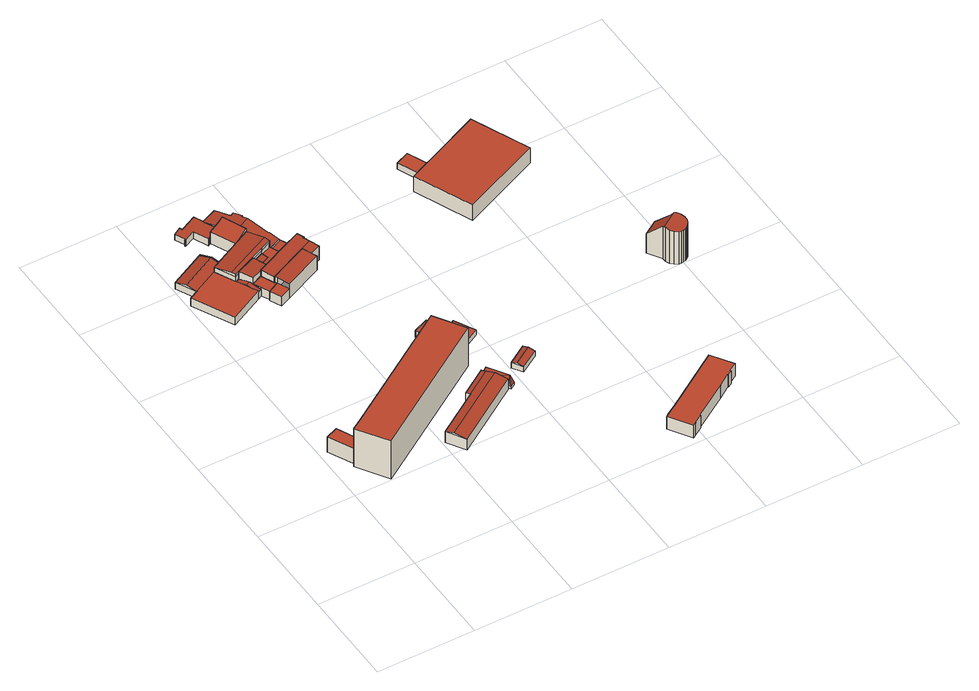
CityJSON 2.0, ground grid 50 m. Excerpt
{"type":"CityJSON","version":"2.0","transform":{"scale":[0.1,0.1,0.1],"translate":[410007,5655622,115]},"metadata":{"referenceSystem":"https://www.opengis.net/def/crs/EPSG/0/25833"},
"CityObjects":{
"building1":{"type":"Building","attributes":{"Dachtyp_tdc":"tdcPolyFlatRoof","Gemeindeschluessel":14612000,"Dachneigung":0,"QualitaetDacherkennung":78,"Geometrietyp2DReferenz":"3000","measuredHeight":9.11,"function":"31001_2000","roofType":"1000"},"geometry":[{"type":"Solid","lod":"2","boundaries":[[[[0,1,2,3]],[[1,4,5,2]],[[4,6,7,5]],[[6,0,3,7]],[[6,4,1,0]],[[3,2,5,7]]]],"semantics":{"surfaces":[{"type":"WallSurface"},{"type":"RoofSurface"},{"type":"GroundSurface"}],"values":[[0,0,0,0,1,2]]}}]},
"building2":{"type":"Building","attributes":{"Dachtyp_tdc":"tdcPolyFlatRoof","Gemeindeschluessel":14612000,"Dachneigung":0,"QualitaetDacherkennung":42,"Geometrietyp2DReferenz":"3000","measuredHeight":22.91,"function":"31001_2000","roofType":"1000"},"geometry":[{"type":"Solid","lod":"2","boundaries":[[[[8,9,10,11]],[[9,12,13,10]],[[12,14,15,13]],[[14,16,17,15]],[[16,18,19,17]],[[18,8,11,19]],[[18,16,14,12,9,8]],[[11,10,13,15,17,19]]]],"semantics":{"surfaces":[{"type":"WallSurface"},{"type":"RoofSurface"},{"type":"GroundSurface"}],"values":[[0,0,0,0,0,0,1,2]]}}]},
"building3":{"type":"Building","attributes":{"Gemeindeschluessel":14612000,"Geometrietyp2DReferenz":"3000","function":"31001_2000","roofType":"9999"},"children":["building3-1","building3-2","building3-3","building3-4"]},
"building3-1":{"type":"BuildingPart","attributes":{"Dachtyp_tdc":"tdcGableRoof","Dachneigung":14.62,"QualitaetDacherkennung":64,"Geometrietyp2DReferenz":"3000","measuredHeight":5.52,"roofType":"3100"},"parents":["building3"],"geometry":[{"type":"MultiSurface","lod":"2","boundaries":[[[20,21,22,23,24]],[[25,24,23,26,27]],[[28,20,24,25]],[[27,26,29]],[[30,31,32,33,34]],[[28,25,32,31]],[[25,27,33,32]],[[27,29,34,33]],[[29,35,30,34]],[[29,26,23,22,36,35]]],"semantics":{"surfaces":[{"type":"RoofSurface"},{"type":"WallSurface"},{"type":"GroundSurface"}],"values":[0,1,1,1,2,1,1,1,1,0]}}]},
"building3-2":{"type":"BuildingPart","attributes":{"Dachtyp_tdc":"tdcPolyFlatRoof","Dachneigung":0,"QualitaetDacherkennung":24,"Geometrietyp2DReferenz":"3000","measuredHeight":4.77,"roofType":"1000"},"parents":["building3"],"geometry":[{"type":"MultiSurface","lod":"2","boundaries":[[[37,38,39,40]],[[38,41,42,43,44,39]],[[45,46,20,28,31,47,48,49]],[[50,51,52,30,35]],[[51,37,40,52]],[[51,50,36,21,46,45,41,38,37]],[[40,39,44,47,31,30,52]]],"semantics":{"surfaces":[{"type":"WallSurface"},{"type":"RoofSurface"},{"type":"GroundSurface"}],"values":[0,0,0,0,0,1,2]}}]},
"building3-3":{"type":"BuildingPart","attributes":{"Dachtyp_tdc":"tdcGableRoof","Dachneigung":14.85,"QualitaetDacherkennung":87,"Geometrietyp2DReferenz":"3000","measuredHeight":5.53,"roofType":"3100"},"parents":["building3"],"geometry":[{"type":"MultiSurface","lod":"2","boundaries":[[[53,54,55,56]],[[54,48,47,55]],[[43,57,58,44]],[[57,59,60,58]],[[57,61,62,63,59]],[[49,64,65,62,61,42]],[[43,42,61,57]],[[53,65,64,54]],[[54,64,49,48]],[[60,56,55,47,44,58]]],"semantics":{"surfaces":[{"type":"WallSurface"},{"type":"RoofSurface"},{"type":"GroundSurface"}],"values":[0,0,0,0,1,1,0,0,0,2]}}]},
"building3-4":{"type":"BuildingPart","attributes":{"Dachtyp_tdc":"tdcGableRoof","Dachneigung":15.03,"QualitaetDacherkennung":32,"Geometrietyp2DReferenz":"3000","measuredHeight":5.63,"roofType":"3100"},"parents":["building3"],"geometry":[{"type":"MultiSurface","lod":"2","boundaries":[[[66,67,68,60,59]],[[67,69,70,68]],[[69,65,53,56,70]],[[69,67,71]],[[67,66,72,71]],[[65,69,71,72]],[[60,68,70,56]]],"semantics":{"surfaces":[{"type":"WallSurface"},{"type":"RoofSurface"},{"type":"GroundSurface"}],"values":[0,0,0,0,1,1,2]}}]},
"building4":{"type":"Building","attributes":{"Dachtyp_tdc":"tdcPolyFlatRoof","Gemeindeschluessel":14612000,"Dachneigung":0,"QualitaetDacherkennung":76,"Geometrietyp2DReferenz":"3000","measuredHeight":5.13,"function":"31001_2000","roofType":"1000"},"geometry":[{"type":"Solid","lod":"2","boundaries":[[[[73,74,75,33]],[[74,76,77,75]],[[76,78,79,77]],[[78,80,81,79]],[[80,82,83,81]],[[82,84,34,83]],[[84,73,33,34]],[[84,82,80,78,76,74,73]],[[33,75,77,79,81,83,34]]]],"semantics":{"surfaces":[{"type":"WallSurface"},{"type":"RoofSurface"},{"type":"GroundSurface"}],"values":[[0,0,0,0,0,0,0,1,2]]}}]},
"building5":{"type":"Building","attributes":{"Gemeindeschluessel":14612000,"Geometrietyp2DReferenz":"3000","function":"31001_2000","roofType":"9999"},"children":["building5-1","building5-2"]},
"building5-1":{"type":"BuildingPart","attributes":{"Dachtyp_tdc":"tdcGableRoof","Dachneigung":11.63,"QualitaetDacherkennung":90,"Geometrietyp2DReferenz":"3000","measuredHeight":7.63,"roofType":"3100"},"parents":["building5"],"geometry":[{"type":"MultiSurface","lod":"2","boundaries":[[[85,86,87,88]],[[86,89,90,91,87]],[[92,93,94,95,96]],[[93,85,88,94]],[[93,97,98,85]],[[89,86,98,97,92]],[[92,97,93]],[[85,98,86]],[[88,87,91,95,94]]],"semantics":{"surfaces":[{"type":"WallSurface"},{"type":"RoofSurface"},{"type":"GroundSurface"}],"values":[0,0,0,0,1,1,0,0,2]}}]},
"building5-2":{"type":"BuildingPart","attributes":{"Dachtyp_tdc":"tdcPolyFlatRoof","Dachneigung":10.89,"QualitaetDacherkennung":74,"Geometrietyp2DReferenz":"3000","measuredHeight":6.76,"roofType":"2100"},"parents":["building5"],"geometry":[{"type":"MultiSurface","lod":"2","boundaries":[[[90,99,100,91]],[[99,101,102,100]],[[101,96,95,102]],[[96,101,99,90]],[[91,100,102,95]]],"semantics":{"surfaces":[{"type":"WallSurface"},{"type":"RoofSurface"},{"type":"GroundSurface"}],"values":[0,0,0,1,2]}}]},
"building6":{"type":"Building","attributes":{"Gemeindeschluessel":14612000,"Geometrietyp2DReferenz":"3000","function":"31001_2000","roofType":"9999"},"children":["building6-1","building6-2"]},
"building6-1":{"type":"BuildingPart","attributes":{"Dachtyp_tdc":"tdcPolyFlatRoof","Dachneigung":3.12,"QualitaetDacherkennung":56,"Geometrietyp2DReferenz":"3000","measuredHeight":9.1,"roofType":"2100"},"parents":["building6"],"geometry":[{"type":"MultiSurface","lod":"2","boundaries":[[[103,104,105,106,107]],[[108,109,110,111,112]],[[109,113,114,110]],[[113,115,116,114]],[[115,103,107,116]],[[115,113,109,108,104,103]],[[107,106,111,110,114,116]]],"semantics":{"surfaces":[{"type":"WallSurface"},{"type":"RoofSurface"},{"type":"GroundSurface"}],"values":[0,0,0,0,0,1,2]}}]},
"building6-2":{"type":"BuildingPart","attributes":{"Dachtyp_tdc":"tdcPolyFlatRoof","Dachneigung":8.53,"QualitaetDacherkennung":50,"Geometrietyp2DReferenz":"3000","measuredHeight":5.96,"roofType":"2100"},"parents":["building6"],"geometry":[{"type":"MultiSurface","lod":"2","boundaries":[[[117,118,119,120]],[[118,112,111,119]],[[105,117,120,106]],[[105,112,118,117]],[[120,119,111,106]]],"semantics":{"surfaces":[{"type":"WallSurface"},{"type":"RoofSurface"},{"type":"GroundSurface"}],"values":[0,0,0,1,2]}}]},
"building7":{"type":"Building","attributes":{"Dachtyp_tdc":"tdcGableRoof","Gemeindeschluessel":14612000,"Dachneigung":10.61,"QualitaetDacherkennung":27,"Geometrietyp2DReferenz":"3000","measuredHeight":9.64,"function":"31001_2000","roofType":"3100"},"geometry":[{"type":"Solid","lod":"2","boundaries":[[[[121,122,123,124]],[[122,125,126,123]],[[125,127,128,126]],[[127,129,130,128]],[[129,131,132,130]],[[131,133,134,132]],[[133,135,136,134]],[[135,137,138,136]],[[137,121,124,138]],[[139,103,140,141,142,143,144]],[[125,145,146,144,143,127]],[[137,139,144,146,121]],[[121,146,145,122]],[[122,145,125]],[[129,142,141,131]],[[127,143,142,129]],[[131,141,140,133]],[[133,140,103,135]],[[135,103,139,137]],[[124,123,126,128,130,132,134,136,138]]]],"semantics":{"surfaces":[{"type":"WallSurface"},{"type":"RoofSurface"},{"type":"GroundSurface"}],"values":[[0,0,0,0,0,0,0,0,0,1,1,0,0,0,0,0,0,0,0,2]]}}]},
"building8":{"type":"Building","attributes":{"Dachtyp_tdc":"tdcPolyFlatRoof","Gemeindeschluessel":14612000,"Dachneigung":5.56,"QualitaetDacherkennung":58,"Geometrietyp2DReferenz":"3000","measuredHeight":4.76,"function":"31001_2000","roofType":"2100"},"geometry":[{"type":"Solid","lod":"2","boundaries":[[[[147,148,149,150]],[[148,151,152,149]],[[151,153,154,152]],[[153,155,156,154]],[[155,157,158,156]],[[157,159,160,158]],[[159,161,162,160]],[[161,163,164,162]],[[163,165,166,164]],[[165,167,168,166]],[[167,169,170,168]],[[169,171,172,170]],[[171,173,174,172]],[[173,175,176,174]],[[175,177,178,176]],[[177,147,150,178]],[[177,175,173,171,169,167,165,163,161,159,157,155,153,151,148,147]],[[150,149,152,154,156,158,160,162,164,166,168,170,172,174,176,178]]]],"semantics":{"surfaces":[{"type":"WallSurface"},{"type":"RoofSurface"},{"type":"GroundSurface"}],"values":[[0,0,0,0,0,0,0,0,0,0,0,0,0,0,0,0,1,2]]}}]},
"building9":{"type":"Building","attributes":{"Gemeindeschluessel":14612000,"Geometrietyp2DReferenz":"3000","function":"31001_2000","roofType":"9999"},"children":["building9-1","building9-2"]},
"building9-1":{"type":"BuildingPart","attributes":{"Dachtyp_tdc":"tdcPolyFlatRoof","Dachneigung":3.05,"QualitaetDacherkennung":84,"Geometrietyp2DReferenz":"3000","measuredHeight":8.89,"roofType":"2100"},"parents":["building9"],"geometry":[{"type":"MultiSurface","lod":"2","boundaries":[[[179,180,181,182]],[[180,183,184,181]],[[183,185,186,187,184]],[[188,189,190,191,80]],[[189,179,182,190]],[[189,188,185,183,180,179]],[[182,181,184,187,191,190]]],"semantics":{"surfaces":[{"type":"WallSurface"},{"type":"RoofSurface"},{"type":"GroundSurface"}],"values":[0,0,0,0,0,1,2]}}]},
"building9-2":{"type":"BuildingPart","attributes":{"Dachtyp_tdc":"tdcPolyFlatRoof","Dachneigung":0,"QualitaetDacherkennung":69,"Geometrietyp2DReferenz":"3000","measuredHeight":5.46,"roofType":"1000"},"parents":["building9"],"geometry":[{"type":"MultiSurface","lod":"2","boundaries":[[[186,192,193,187]],[[192,82,194,193]],[[82,80,191,194]],[[80,82,192,186]],[[187,193,194,191]]],"semantics":{"surfaces":[{"type":"WallSurface"},{"type":"RoofSurface"},{"type":"GroundSurface"}],"values":[0,0,0,1,2]}}]},
"building10":{"type":"Building","attributes":{"Dachtyp_tdc":"tdcPolyFlatRoof","Gemeindeschluessel":14612000,"Dachneigung":15.24,"QualitaetDacherkennung":75,"Geometrietyp2DReferenz":"3000","measuredHeight":9.45,"function":"31001_2000","roofType":"2100"},"geometry":[{"type":"Solid","lod":"2","boundaries":[[[[195,196,168,170]],[[196,197,198,168]],[[197,199,200,198]],[[199,201,202,200]],[[201,195,170,202]],[[201,199,197,196,195]],[[170,168,198,200,202]]]],"semantics":{"surfaces":[{"type":"WallSurface"},{"type":"RoofSurface"},{"type":"GroundSurface"}],"values":[[0,0,0,0,0,1,2]]}}]},
"building11":{"type":"Building","attributes":{"Dachtyp_tdc":"tdcPolyFlatRoof","Gemeindeschluessel":14612000,"Dachneigung":0,"QualitaetDacherkennung":63,"Geometrietyp2DReferenz":"3000","measuredHeight":5.64,"function":"31001_2000","roofType":"1000"},"geometry":[{"type":"Solid","lod":"2","boundaries":[[[[203,204,205,206]],[[204,207,208,205]],[[207,112,209,208]],[[112,118,210,209]],[[118,211,212,210]],[[211,213,214,212]],[[213,203,206,214]],[[213,211,118,112,207,204,203]],[[206,205,208,209,210,212,214]]]],"semantics":{"surfaces":[{"type":"WallSurface"},{"type":"RoofSurface"},{"type":"GroundSurface"}],"values":[[0,0,0,0,0,0,0,1,2]]}}]},
"building12":{"type":"Building","attributes":{"Gemeindeschluessel":14612000,"Geometrietyp2DReferenz":"3000","function":"31001_2000","roofType":"9999"},"children":["building12-1","building12-2"]},
"building12-1":{"type":"BuildingPart","attributes":{"Dachtyp_tdc":"tdcPolyFlatRoof","Dachneigung":2.79,"QualitaetDacherkennung":63,"Geometrietyp2DReferenz":"3000","measuredHeight":8.99,"roofType":"2100"},"parents":["building12"],"geometry":[{"type":"MultiSurface","lod":"2","boundaries":[[[215,216,217,218]],[[216,180,219,217]],[[180,179,220,219]],[[179,180,216,215]],[[218,217,219,220]]],"semantics":{"surfaces":[{"type":"WallSurface"},{"type":"RoofSurface"},{"type":"GroundSurface"}],"values":[0,0,0,1,2]}}]},
"building12-2":{"type":"BuildingPart","attributes":{"Dachtyp_tdc":"tdcPolyFlatRoof","Dachneigung":3.04,"QualitaetDacherkennung":78,"Geometrietyp2DReferenz":"3000","measuredHeight":9.38,"roofType":"2100"},"parents":["building12"],"geometry":[{"type":"MultiSurface","lod":"2","boundaries":[[[221,222,223,224]],[[222,225,226,223]],[[225,227,228,226]],[[227,229,230,228]],[[229,231,232,230]],[[231,215,218,232]],[[189,233,220,179]],[[189,234,235,233]],[[234,221,224,235]],[[234,189,179,215,231,229,227,225,222,221]],[[224,223,226,228,230,232,218,220,233,235]]],"semantics":{"surfaces":[{"type":"WallSurface"},{"type":"RoofSurface"},{"type":"GroundSurface"}],"values":[0,0,0,0,0,0,0,0,0,1,2]}}]},
"building13":{"type":"Building","attributes":{"Dachtyp_tdc":"tdcFreeFormRoof","Gemeindeschluessel":14612000,"Dachneigung":10.74,"QualitaetDacherkennung":16,"Geometrietyp2DReferenz":"3000","measuredHeight":8.12,"function":"31001_2000","roofType":"5000"},"geometry":[{"type":"Solid","lod":"2","boundaries":[[[[236,237,238,239]],[[237,240,241,238]],[[240,242,243,241]],[[242,244,245,243]],[[244,246,247,245]],[[246,248,249,247]],[[248,250,251,249]],[[250,252,253,251]],[[252,254,255,253]],[[254,256,257,255]],[[256,258,259,257]],[[258,260,261,259]],[[260,262,263,261]],[[262,236,239,263]],[[264,265,266,267,165,268,269,270,271,272,273]],[[262,274,275,271,270,276,277]],[[262,277,236]],[[236,277,276,237]],[[237,276,270,269,240]],[[256,272,271,275,258]],[[258,275,274,260]],[[260,274,262]],[[252,264,273,254]],[[254,273,272,256]],[[240,269,268,242]],[[242,268,165,244]],[[244,165,267,246]],[[246,267,266,248]],[[248,266,265,250]],[[250,265,264,252]],[[239,238,241,243,245,247,249,251,253,255,257,259,261,263]]]],"semantics":{"surfaces":[{"type":"WallSurface"},{"type":"RoofSurface"},{"type":"GroundSurface"}],"values":[[0,0,0,0,0,0,0,0,0,0,0,0,0,0,1,1,0,0,0,0,0,0,0,0,0,0,0,0,0,0,2]]}}]},
"building14":{"type":"Building","attributes":{"Dachtyp_tdc":"tdcPolyFlatRoof","Gemeindeschluessel":14612000,"Dachneigung":0,"QualitaetDacherkennung":69,"Geometrietyp2DReferenz":"3000","measuredHeight":3.27,"function":"31001_2000","roofType":"1000"},"geometry":[{"type":"Solid","lod":"2","boundaries":[[[[278,279,280,281]],[[279,282,283,280]],[[282,284,285,283]],[[284,286,287,285]],[[286,288,289,287]],[[288,278,281,289]],[[288,286,284,282,279,278]],[[281,280,283,285,287,289]]]],"semantics":{"surfaces":[{"type":"WallSurface"},{"type":"RoofSurface"},{"type":"GroundSurface"}],"values":[[0,0,0,0,0,0,1,2]]}}]},
"building15":{"type":"Building","attributes":{"Dachtyp_tdc":"tdcFreeFormRoof","Gemeindeschluessel":14612000,"Dachneigung":73.37,"QualitaetDacherkennung":15,"Geometrietyp2DReferenz":"3000","measuredHeight":6.63,"function":"31001_2000","roofType":"5000"},"geometry":[{"type":"Solid","lod":"2","boundaries":[[[[290,291,292,293]],[[291,294,295,292]],[[294,296,297,295]],[[296,298,299,297]],[[298,290,293,299]],[[290,300,301]],[[298,300,290]],[[300,298,296]],[[300,296,294]],[[301,300,294,291]],[[301,291,290]],[[293,292,295,297,299]]]],"semantics":{"surfaces":[{"type":"WallSurface"},{"type":"RoofSurface"},{"type":"GroundSurface"}],"values":[[0,0,0,0,0,1,1,1,1,1,1,2]]}}]},
"building16":{"type":"Building","attributes":{"Dachtyp_tdc":"tdcPolyFlatRoof","Gemeindeschluessel":14612000,"Dachneigung":0,"QualitaetDacherkennung":82,"Geometrietyp2DReferenz":"3000","measuredHeight":4.07,"function":"31001_2000","roofType":"1000"},"geometry":[{"type":"Solid","lod":"2","boundaries":[[[[302,303,304,305]],[[303,306,307,304]],[[306,308,309,307]],[[308,302,305,309]],[[308,306,303,302]],[[305,304,307,309]]]],"semantics":{"surfaces":[{"type":"WallSurface"},{"type":"RoofSurface"},{"type":"GroundSurface"}],"values":[[0,0,0,0,1,2]]}}]},
"building17":{"type":"Building","attributes":{"Dachtyp_tdc":"tdcPolyFlatRoof","Gemeindeschluessel":14612000,"Dachneigung":0,"QualitaetDacherkennung":89,"Geometrietyp2DReferenz":"3000","measuredHeight":2.99,"function":"31001_2000","roofType":"1000"},"geometry":[{"type":"Solid","lod":"2","boundaries":[[[[310,311,312,313]],[[311,314,315,312]],[[314,316,317,315]],[[316,310,313,317]],[[316,314,311,310]],[[313,312,315,317]]]],"semantics":{"surfaces":[{"type":"WallSurface"},{"type":"RoofSurface"},{"type":"GroundSurface"}],"values":[[0,0,0,0,1,2]]}}]},
"building18":{"type":"Building","attributes":{"Dachtyp_tdc":"tdcGableRoof","Gemeindeschluessel":14612000,"Dachneigung":17.81,"QualitaetDacherkennung":81,"Geometrietyp2DReferenz":"3000","measuredHeight":4.17,"function":"31001_2000","roofType":"3100"},"geometry":[{"type":"Solid","lod":"2","boundaries":[[[[318,319,320,321]],[[319,322,323,320]],[[322,324,325,323]],[[324,318,321,325]],[[322,319,326]],[[318,324,327]],[[319,318,327,326]],[[324,322,326,327]],[[321,320,323,325]]]],"semantics":{"surfaces":[{"type":"WallSurface"},{"type":"RoofSurface"},{"type":"GroundSurface"}],"values":[[0,0,0,0,0,0,1,1,2]]}}]},
"building19":{"type":"Building","attributes":{"Dachtyp_tdc":"tdcPolyFlatRoof","Gemeindeschluessel":14612000,"Dachneigung":0,"QualitaetDacherkennung":84,"Geometrietyp2DReferenz":"3000","measuredHeight":7.62,"function":"31001_9998","roofType":"1000"},"geometry":[{"type":"Solid","lod":"2","boundaries":[[[[328,329,330,331]],[[329,332,333,330]],[[332,334,335,333]],[[334,336,337,335]],[[336,338,339,337]],[[338,340,341,339]],[[340,342,343,341]],[[342,344,345,343]],[[344,346,347,345]],[[346,348,349,347]],[[348,350,351,349]],[[350,352,353,351]],[[352,354,355,353]],[[354,356,357,355]],[[356,328,331,357]],[[356,354,352,350,348,346,344,342,340,338,336,334,332,329,328]],[[331,330,333,335,337,339,341,343,345,347,349,351,353,355,357]]]],"semantics":{"surfaces":[{"type":"WallSurface"},{"type":"RoofSurface"},{"type":"GroundSurface"}],"values":[[0,0,0,0,0,0,0,0,0,0,0,0,0,0,0,1,2]]}}]},
"building20":{"type":"Building","attributes":{"Dachtyp_tdc":"tdcPolyFlatRoof","Gemeindeschluessel":14612000,"Dachneigung":0,"QualitaetDacherkennung":80,"Geometrietyp2DReferenz":"3000","measuredHeight":3.73,"function":"31001_2000","roofType":"1000"},"geometry":[{"type":"Solid","lod":"2","boundaries":[[[[358,359,360,361]],[[359,362,363,360]],[[362,364,365,363]],[[364,358,361,365]],[[364,362,359,358]],[[361,360,363,365]]]],"semantics":{"surfaces":[{"type":"WallSurface"},{"type":"RoofSurface"},{"type":"GroundSurface"}],"values":[[0,0,0,0,1,2]]}}]},
"building21":{"type":"Building","attributes":{"Dachtyp_tdc":"tdcPolyFlatRoof","Gemeindeschluessel":14612000,"Dachneigung":0,"QualitaetDacherkennung":76,"Geometrietyp2DReferenz":"3000","measuredHeight":9.4,"function":"31001_2000","roofType":"1000"},"geometry":[{"type":"Solid","lod":"2","boundaries":[[[[366,367,368,369]],[[367,370,371,368]],[[370,372,373,371]],[[372,374,375,373]],[[374,376,377,375]],[[376,366,369,377]],[[376,374,372,370,367,366]],[[369,368,371,373,375,377]]]],"semantics":{"surfaces":[{"type":"WallSurface"},{"type":"RoofSurface"},{"type":"GroundSurface"}],"values":[[0,0,0,0,0,0,1,2]]}}]},
"building22":{"type":"Building","attributes":{"Dachtyp_tdc":"tdcFreeFormRoof","Gemeindeschluessel":14612000,"Dachneigung":44.03,"QualitaetDacherkennung":20,"Geometrietyp2DReferenz":"3000","measuredHeight":20.69,"function":"31001_2000","roofType":"5000"},"geometry":[{"type":"Solid","lod":"2","boundaries":[[[[378,379,380,381]],[[379,382,383,380]],[[382,384,385,383]],[[384,386,387,385]],[[386,388,389,387]],[[388,390,391,389]],[[390,392,393,391]],[[392,394,395,393]],[[394,396,397,395]],[[396,398,399,397]],[[398,400,401,399]],[[400,402,403,401]],[[402,404,405,403]],[[404,406,407,405]],[[406,408,409,407]],[[408,410,411,409]],[[410,412,413,411]],[[412,414,415,413]],[[414,378,381,415]],[[416,417,384,382,379,378]],[[394,392,390,388,386,417,416,414,412,410,408,406,404,402,400,398,396]],[[378,414,416]],[[386,384,417]],[[381,380,383,385,387,389,391,393,395,397,399,401,403,405,407,409,411,413,415]]]],"semantics":{"surfaces":[{"type":"WallSurface"},{"type":"RoofSurface"},{"type":"GroundSurface"}],"values":[[0,0,0,0,0,0,0,0,0,0,0,0,0,0,0,0,0,0,0,1,1,0,0,2]]}}]}
},
"vertices":[
[31,784,109],[94,808,109],[94,808,18],[31,784,18],[148,696,109],[148,696,18],[92,661,109],[92,661,18],
[148,696,230],[756,1093,230],[756,1093,0],[148,696,0],[854,941,230],[854,941,0],[191,508,230],[191,508,0],[91,660,230],[91,660,0],[92,661,230],[92,661,0],
[230,1873,58],[243,1847,65],[256,1821,73],[277,1831,73],[253,1884,58],[253,1884,57],[284,1815,68],[284,1815,57],[230,1873,57],[303,1777,57],[283,1767,18],[230,1873,18],[253,1884,18],[284,1815,18],[303,1777,18],[283,1767,57],[269,1796,65],
[6,1885,65],[55,1909,65],[55,1909,18],[6,1885,18],[55,1910,65],[55,1910,58],[55,1910,57],[55,1910,18],[180,1973,65],[230,1873,65],[180,1973,18],[180,1973,57],[180,1973,59],[283,1767,65],[109,1680,65],[109,1680,18],
[225,2019,57],[234,2000,57],[234,2000,18],[225,2019,18],[4,2012,57],[4,2012,18],[184,2102,57],[184,2102,18],[31,1959,73],[210,2049,73],[186,2097,59],[234,2000,59],[225,2019,64],
[184,2102,58],[190,2105,58],[190,2105,18],[231,2022,64],[231,2022,18],[216,2053,74],[209,2050,74],
[284,1815,69],[339,1839,69],[339,1839,18],[368,1774,69],[368,1774,18],[372,1776,69],[372,1776,18],[378,1764,69],[378,1764,18],[321,1738,69],[321,1738,18],[303,1777,69],
[560,472,84],[502,561,89],[502,561,21],[560,472,21],[722,705,89],[722,705,88],[722,705,21],[856,792,89],[914,704,84],[914,704,21],[856,792,21],[856,792,88],[880,755,97],[526,524,97],
[708,726,83],[708,726,21],[842,814,83],[842,814,21],
[253,1884,105],[353,1928,99],[353,1928,74],[353,1928,14],[253,1884,14],[367,1897,99],[383,1859,99],[383,1859,14],[367,1897,14],[367,1897,69],[339,1839,102],[339,1839,14],[284,1815,105],[284,1815,14],
[414,1955,74],[428,1924,69],[428,1924,14],[414,1955,14],
[180,1973,91],[234,2000,91],[234,2000,13],[180,1973,13],[345,2056,91],[345,2056,13],[421,2094,91],[421,2094,13],[471,1979,91],[471,1979,13],[468,1978,91],[468,1978,13],[414,1955,91],[414,1955,13],[253,1884,91],[253,1884,13],[230,1873,91],[230,1873,13],[230,1873,105],[414,1955,104],[468,1978,103],[471,1979,103],[460,2004,109],[221,1891,109],[234,2000,92],[180,1973,92],
[186,2222,49],[184,2226,49],[184,2226,14],[186,2222,14],[190,2228,49],[190,2228,14],[166,2281,49],[166,2281,14],[203,2299,53],[203,2299,14],[209,2285,53],[209,2285,14],[220,2290,54],[220,2290,14],[289,2320,62],[289,2320,14],[309,2274,62],[309,2274,14],[307,2272,61],[307,2272,14],[342,2199,62],[342,2199,14],[288,2180,56],[288,2180,14],[279,2176,55],[279,2176,14],[280,2174,55],[280,2174,14],[274,2171,55],[274,2171,14],[240,2246,55],[240,2246,14],
[567,1864,103],[588,1818,100],[588,1818,14],[567,1864,14],[599,1792,99],[599,1792,14],[404,1704,99],[404,1704,69],[404,1704,14],[378,1764,102],[372,1776,103],[372,1776,14],[378,1764,14],
[347,1678,69],[347,1678,14],[321,1738,14],
[288,2180,85],[342,2199,101],[369,2213,109],[369,2213,14],[421,2094,108],[421,2094,14],[345,2056,85],[345,2056,14],
[485,1940,69],[498,1910,69],[498,1910,12],[485,1940,12],[383,1859,69],[383,1859,12],[367,1897,12],[428,1924,12],[414,1955,69],[414,1955,12],[468,1978,69],[468,1978,12],
[620,1887,103],[640,1842,100],[640,1842,13],[620,1887,13],[588,1818,13],[567,1864,13],
[339,1839,107],[383,1859,107],[383,1859,13],[339,1839,13],[498,1910,107],[498,1910,13],[595,1953,107],[595,1953,13],[610,1919,105],[610,1919,13],[606,1917,105],[606,1917,13],[372,1776,13],[368,1774,103],[368,1774,13],
[471,1979,51],[421,2094,51],[421,2094,12],[471,1979,12],[369,2213,51],[369,2213,12],[342,2199,51],[342,2199,12],[307,2272,51],[307,2272,12],[309,2274,51],[309,2274,12],[387,2307,51],[387,2307,12],[422,2227,51],[422,2227,12],[441,2236,51],[441,2236,12],[461,2192,51],[461,2192,12],[455,2189,51],[455,2189,12],[515,2058,51],[515,2058,12],[518,2060,51],[518,2060,12],[540,2011,51],[540,2011,12],[441,2236,78],[422,2227,78],[387,2307,61],[309,2274,61],[342,2199,76],[369,2213,76],[406,2129,94],[469,2159,94],[455,2189,87],[461,2192,87],[518,2060,65],[515,2058,65],[421,2094,84],[471,1979,52],
[485,1940,44],[468,1978,44],[468,1978,11],[485,1940,11],[471,1979,44],[471,1979,11],[540,2011,44],[540,2011,11],[545,2013,44],[545,2013,11],[562,1974,44],[562,1974,11],
[842,814,44],[867,830,44],[867,830,28],[842,814,28],[948,707,44],[948,707,28],[922,691,44],[922,691,28],[914,704,44],[914,704,28],[927,712,95],[863,809,95],
[743,1202,57],[818,1232,57],[818,1232,16],[743,1202,16],[842,1170,57],[842,1170,16],[766,1141,57],[766,1141,16],
[820,1121,48],[922,1176,48],[922,1176,18],[820,1121,18],[977,1073,48],[977,1073,18],[875,1018,48],[875,1018,18],
[994,807,59],[1090,869,59],[1090,869,25],[994,807,25],[1123,818,56],[1123,818,25],[1027,756,56],[1027,756,25],[1104,846,66],[1009,784,66],
[1500,44,108],[1458,16,108],[1458,16,32],[1500,44,32],[1440,5,108],[1440,5,32],[1368,115,108],[1368,115,32],[1388,128,108],[1388,128,32],[1427,153,108],[1427,153,32],[1428,152,108],[1428,152,32],[1731,351,108],[1731,351,32],[1801,244,108],[1801,244,32],[1759,217,108],[1759,217,32],[1762,213,108],[1762,213,32],[1740,198,108],[1740,198,32],[1737,202,108],[1737,202,32],[1674,159,108],[1674,159,32],[1499,45,108],[1499,45,32],
[1236,2156,47],[1305,2185,47],[1305,2185,9],[1236,2156,9],[1360,2058,47],[1360,2058,9],[1292,2028,47],[1292,2028,9],
[1350,1708,101],[1223,1999,101],[1223,1999,7],[1350,1708,7],[1292,2028,101],[1292,2028,7],[1360,2058,101],[1360,2058,7],[1627,2175,101],[1627,2175,7],[1754,1884,101],[1754,1884,7],
[1921,1045,225],[1877,1113,147],[1877,1113,30],[1921,1045,30],[1948,1159,147],[1948,1159,30],[1993,1090,226],[1993,1090,30],[2012,1081,235],[2012,1081,30],[2026,1066,231],[2026,1066,30],[2034,1046,228],[2034,1046,30],[2035,1025,225],[2035,1025,30],[2031,1015,223],[2031,1015,30],[2025,1005,222],[2025,1005,30],[2018,996,222],[2018,996,30],[2009,989,222],[2009,989,30],[1999,983,222],[1999,983,30],[1988,980,222],[1988,980,30],[1976,978,223],[1976,978,30],[1965,979,224],[1965,979,30],[1945,988,228],[1945,988,30],[1930,1003,232],[1930,1003,30],[1922,1023,235],[1922,1023,30],[1922,1031,237],[2004,1085,237]
]}
